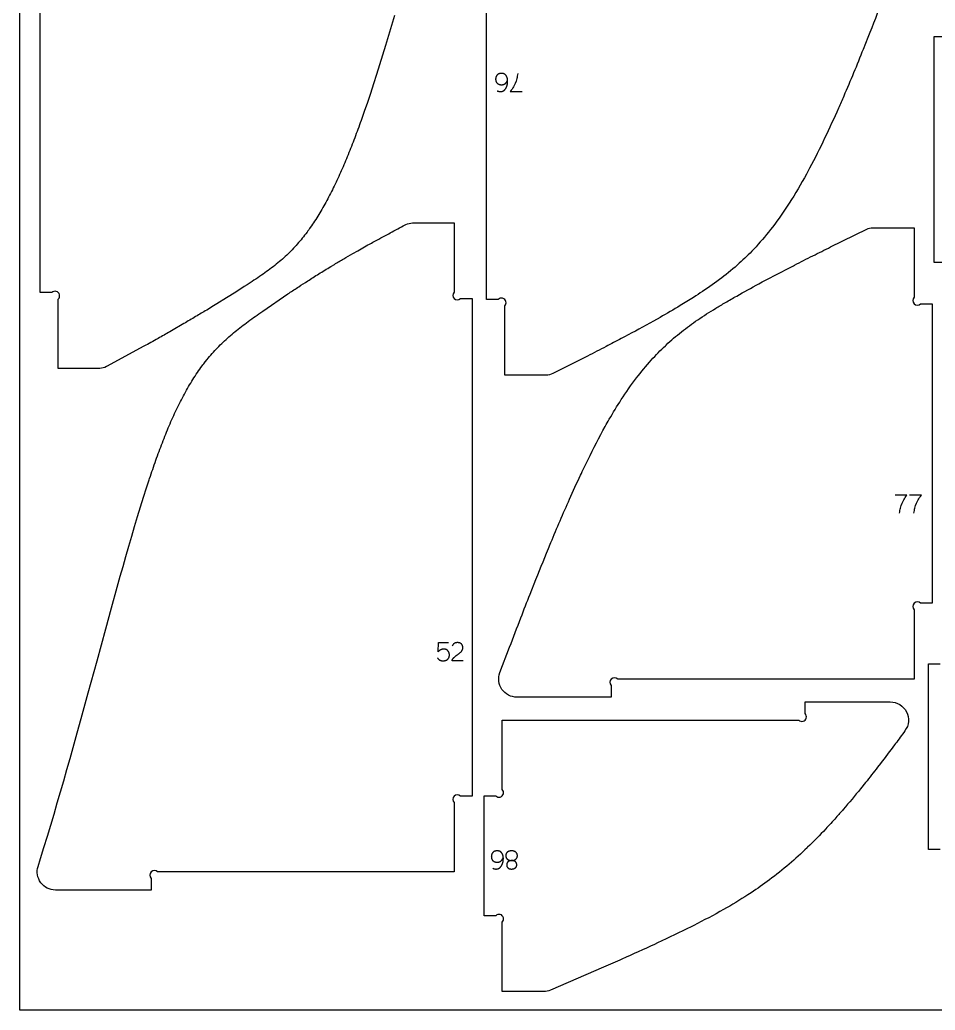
# Model space of a CAD drawing. Header units: millimetres. Extents: x 129 to 4060, y -1224 to 1216.
# Drawn here: x 1484 to 2089, y -1224 to -571 of the extents above; entities that cross this region are included whole.
import ezdxf

# ---------------------------------------------------------------- set-up
doc = ezdxf.new("R2010")
doc.units = ezdxf.units.MM
for name, color, linetype, true_color in [('cnc kesim', 7, 'Continuous', 0xff7300), ('Layer 01', 7, 'Continuous', 0x000000), ('çizim', 7, 'Continuous', 0x0500ff)]:
    doc.layers.add(name, color=color, linetype=linetype, true_color=true_color)

msp = doc.modelspace()

# ---------------------------------------------------------------- linework, layer by layer
at = {"layer": 'cnc kesim'}
for points in [[(1731.96, -567.96), (1729.97, -574.6), (1727.99, -581.17), (1726.01, -587.69), (1724.02, -594.16), (1722.03, -600.55), (1720.03, -606.88), (1718.02, -613.13), (1716, -619.31), (1713.97, -625.4), (1711.92, -631.39), (1711.23, -633.36), (1709.85, -637.28, -0.002457), (1707.75, -643.07, -0.002682), (1705.63, -648.75, -0.002933), (1703.47, -654.32, -0.003211), (1701.28, -659.78, -0.003521), (1699.06, -665.13, -0.003864), (1696.78, -670.36, -0.004242), (1694.46, -675.48, -0.004657), (1692.09, -680.48, -0.005113), (1689.65, -685.36, -0.005616), (1687.15, -690.12, -0.006169), (1684.57, -694.74, -0.006828), (1681.91, -699.24, -0.007598), (1679.16, -703.61, -0.00843), (1676.29, -707.84, -0.009363), (1674.15, -710.82), (1673.31, -711.94, -0.010106), (1670.18, -715.89, -0.010792), (1666.89, -719.71, -0.01126), (1663.43, -723.39, -0.011407), (1659.77, -726.94, -0.011125), (1655.9, -730.37, -0.010329), (1651.8, -733.7, -0.008972), (1647.44, -736.96, -0.00707), (1642.81, -740.21, -0.00605), (1637.88, -743.49), (1634.57, -745.64), (1632.63, -746.88), (1627.03, -750.45), (1621.05, -754.2), (1614.68, -758.15), (1612.46, -759.51), (1607.87, -762.3, -0.001827), (1600.6, -766.66, -0.002896), (1592.83, -771.24), (1584.55, -776.04, -0.001994), (1576.8, -780.45), (1575.74, -781.04, -0.002195), (1566.42, -786.25), (1541.71, -799.69, -0.127341), (1537.25, -800.84), (1509.88, -800.84), (1509.88, -755.08, 1), (1505.64, -750.84), (1497.88, -750.84), (1497.88, -443.51)], [(2054.37, -557.28, -0.002922), (2044.57, -582.39), (2041.42, -590.28, -0.006786), (2028.55, -621.21, -0.001856), (2025.07, -629.17, -0.006873), (2015.98, -648.95, -0.010973), (2006.03, -668.74), (2003.96, -672.57, -0.017877), (1992.56, -691.83, -0.020809), (1981.55, -707.52, -0.022496), (1970.67, -720.5), (1968.95, -722.33, -0.019646), (1959.6, -731.47, -0.021455), (1947.99, -741.1, -0.015711), (1935.29, -750.1, -0.005124), (1929.37, -753.94, -0.005827), (1920.6, -759.36, -0.006462), (1907.26, -767.16), (1902.94, -769.59, -0.005524), (1883.74, -780.03), (1881.66, -781.13, -0.001853), (1871.6, -786.39, -0.001791), (1859.29, -792.72), (1836.47, -804.27, -0.119589), (1832.11, -805.33), (1804.68, -805.33), (1804.68, -759.57, 1), (1800.44, -755.33), (1792.68, -755.33), (1792.68, -538.77)], [(2096.04, -730.87), (2088.28, -730.87), (2088.28, -581.88), (2096.04, -581.88, 1)], [(2092.31, -1118.26), (2084.55, -1118.26), (2084.55, -995.89), (2092.31, -995.89, 1)]]:
    msp.add_lwpolyline(points, format="xyb", dxfattribs=at)
for points in [[(1507.98, -1145.13, -0.238735), (1498.31, -1140.24, -0.238024), (1496.53, -1129.54), (1498.15, -1124.35), (1500.42, -1116.99), (1502.66, -1109.63), (1504.88, -1102.28), (1507.06, -1094.93), (1509.22, -1087.59), (1511.36, -1080.26), (1513.47, -1072.95), (1515.56, -1065.65), (1517.63, -1058.36), (1519.68, -1051.09), (1521.71, -1043.84), (1525.72, -1029.41), (1529.67, -1015.06), (1535.5, -993.74), (1541.25, -972.69), (1545.06, -958.82), (1548.85, -945.11), (1550.85, -937.96), (1552.65, -931.57), (1554.56, -924.87), (1556.47, -918.22), (1558.39, -911.62), (1560.31, -905.09), (1562.25, -898.62), (1564.21, -892.22), (1566.18, -885.89), (1568.18, -879.65), (1569.89, -874.42), (1570.19, -873.5, -0.002386), (1572.24, -867.45, -0.00269), (1574.32, -861.5, -0.003051), (1576.44, -855.64, -0.003477), (1578.61, -849.89, -0.00395), (1580.84, -844.24, -0.004472), (1583.13, -838.69, -0.005048), (1585.5, -833.26, -0.005677), (1587.95, -827.95, -0.006357), (1590.5, -822.77, -0.007079), (1593.14, -817.74, -0.007828), (1595.89, -812.86, -0.008579), (1598.76, -808.14, -0.009295), (1601.75, -803.6, -0.009927), (1604.86, -799.24, -0.010439), (1606.97, -796.49), (1608.11, -795.06, -0.010688), (1611.51, -791.06, -0.010686), (1615.05, -787.24, -0.010354), (1618.74, -783.57, -0.009672), (1622.6, -780.03, -0.008647), (1626.63, -776.59, -0.007324), (1630.85, -773.23, -0.005776), (1635.28, -769.88, -0.004222), (1639.93, -766.51, -0.002869), (1644.85, -763.05), (1661.5, -751.68, -0.002454), (1667.81, -747.5), (1668.67, -746.94, -0.002151), (1674.59, -743.1, -0.002872), (1681.89, -738.47, -0.00441), (1689.8, -733.6), (1692.18, -732.16, -0.002683), (1698.37, -728.48, -0.003828), (1704.32, -725.03), (1707.64, -723.14, -0.003462), (1716.63, -718.12), (1717.57, -717.61, -0.002784), (1728.07, -711.94), (1729.07, -711.4, -0.001074), (1738.95, -706.18), (1739.41, -705.94, -0.124542), (1743.87, -704.81), (1771.24, -704.81), (1771.24, -750.57, 1), (1775.48, -754.81), (1783.24, -754.81), (1783.24, -1083.13), (1775.48, -1083.13, 1), (1771.24, -1087.38), (1771.24, -1133.13), (1575.48, -1133.13, 1), (1571.24, -1137.38), (1571.24, -1145.13)], [(1812.76, -1017.83, -0.524536), (1801.54, -1001.59), (1807.93, -984.76, -0.001296), (1815.38, -965.36, -0.002535), (1821.46, -949.81), (1825.32, -940.08, -0.003731), (1834.74, -916.91), (1835.2, -915.8, -0.006604), (1847.54, -887.06, -0.00509), (1854.71, -871.4, -0.003408), (1859.7, -861.01, -0.012792), (1871.08, -839.13, -0.003456), (1873.74, -834.43, -0.012794), (1881.67, -821.46, -0.019342), (1891.71, -807.17, -0.02102), (1901.5, -795.37, -0.021446), (1910.83, -785.84), (1911.3, -785.4, -0.0207), (1921.41, -776.71, -0.017999), (1932.16, -768.82, -0.012394), (1944.04, -761.19, -0.004056), (1950.41, -757.39, -0.003764), (1957.92, -753.07, -0.005608), (1972.52, -745.01), (1974.77, -743.81, -0.004357), (1995.33, -733.05), (1996.04, -732.69, -0.001771), (2008.17, -726.54, -0.001228), (2019.92, -720.67), (2043.76, -708.94, -0.103915), (2047.67, -708.12), (2075.09, -708.12), (2075.09, -753.87, 1), (2079.34, -758.12), (2087.09, -758.12), (2087.09, -955.83), (2079.34, -955.83, 1), (2075.09, -960.07), (2075.09, -1005.83), (1879.34, -1005.83, 1), (1875.09, -1010.07), (1875.09, -1017.83)], [(1998.84, -1032.93, 1), (2003.08, -1028.69), (2003.08, -1020.93), (2059.32, -1020.93, -0.282127), (2070.03, -1027.5, -0.282704), (2069.02, -1040.01, -0.002348), (2062.79, -1048.46), (2062.13, -1049.35, -0.004762), (2052.86, -1061.6), (2050.98, -1064.03, -0.004089), (2042.98, -1074.19), (2039.71, -1078.24, -0.007889), (2028.28, -1091.87, -0.003679), (2023.47, -1097.35, -0.005569), (2016.65, -1104.81, -0.013811), (2004.75, -1116.91), (2004.43, -1117.22, -0.015159), (1992.48, -1128.05, -0.016502), (1979.51, -1138.39, -0.014174), (1967.35, -1146.91), (1965.34, -1148.23, -0.015397), (1949.16, -1158.01, -0.011546), (1929.5, -1168.47), (1927.77, -1169.34, -0.007106), (1905.66, -1180), (1903.62, -1180.95, -0.003853), (1882.14, -1190.68, -0.001533), (1870, -1196.02), (1834.9, -1211.12, -0.101766), (1830.47, -1212.04), (1803.08, -1212.04), (1803.08, -1166.28, 1), (1798.84, -1162.04), (1791.08, -1162.04), (1791.08, -1082.93), (1798.84, -1082.93, 1), (1803.08, -1078.69), (1803.08, -1032.93)]]:
    msp.add_lwpolyline(points, format="xyb", close=True, dxfattribs=at)
at = {"layer": 'Layer 01'}
msp.add_lwpolyline([(1484.46, 1215.6), (2704.46, 1215.6), (2704.46, -1224.4), (1484.46, -1224.4)], close=True, dxfattribs=at)
at = {"layer": 'çizim'}
for points in [[(1799.61, -617.56), (1799.75, -617.63), (1799.88, -617.7), (1800.02, -617.76), (1800.16, -617.82), (1800.29, -617.87), (1800.43, -617.92), (1800.57, -617.96), (1800.71, -618), (1800.85, -618.03), (1800.99, -618.06), (1801.13, -618.09), (1801.27, -618.11), (1801.41, -618.12), (1801.55, -618.14), (1801.7, -618.14), (1801.84, -618.15), (1801.97, -618.14), (1802.09, -618.14), (1802.22, -618.13), (1802.34, -618.12), (1802.46, -618.1), (1802.58, -618.09), (1802.69, -618.07), (1802.81, -618.04), (1802.92, -618.01), (1803.03, -617.98), (1803.14, -617.95), (1803.25, -617.91), (1803.36, -617.87), (1803.46, -617.83), (1803.57, -617.78), (1803.67, -617.73), (1803.77, -617.68), (1803.87, -617.62), (1803.97, -617.56), (1804.06, -617.5), (1804.16, -617.43), (1804.25, -617.36), (1804.34, -617.29), (1804.43, -617.21), (1804.52, -617.14), (1804.6, -617.05), (1804.68, -616.97), (1804.77, -616.88), (1804.85, -616.79), (1804.93, -616.69), (1805, -616.59), (1805.08, -616.49), (1805.23, -616.28), (1805.36, -616.07), (1805.5, -615.86), (1805.62, -615.65), (1805.73, -615.44), (1805.84, -615.22), (1805.94, -615), (1806.03, -614.78), (1806.12, -614.56), (1806.19, -614.34), (1806.26, -614.11), (1806.32, -613.89), (1806.37, -613.66), (1806.42, -613.43), (1806.46, -613.2), (1806.49, -612.97), (1806.58, -612.25), (1806.59, -612.14), (1806.61, -612.02), (1806.62, -611.89), (1806.63, -611.75), (1806.64, -611.45), (1806.64, -611.12), (1806.64, -610.88), (1806.63, -610.64), (1806.61, -610.4), (1806.58, -610.17), (1806.55, -609.95), (1806.51, -609.72), (1806.48, -609.61), (1806.46, -609.5), (1806.43, -609.39), (1806.4, -609.28), (1806.37, -609.18), (1806.34, -609.07), (1806.3, -608.96), (1806.27, -608.86), (1806.23, -608.75), (1806.19, -608.65), (1806.15, -608.55), (1806.11, -608.45), (1806.06, -608.35), (1806.01, -608.25), (1805.96, -608.15), (1805.91, -608.05), (1805.86, -607.95), (1805.8, -607.85), (1805.75, -607.76), (1805.69, -607.66), (1805.63, -607.57), (1805.57, -607.48), (1805.5, -607.39), (1805.43, -607.31), (1805.4, -607.27), (1805.36, -607.23), (1805.32, -607.19), (1805.29, -607.15), (1805.25, -607.11), (1805.21, -607.07), (1805.17, -607.03), (1805.13, -607), (1805.09, -606.96), (1805.05, -606.93), (1805.01, -606.9), (1804.97, -606.86), (1804.93, -606.83), (1804.89, -606.8), (1804.84, -606.77), (1804.8, -606.74), (1804.75, -606.71), (1804.71, -606.68), (1804.66, -606.65), (1804.62, -606.63), (1804.52, -606.57), (1804.42, -606.52), (1804.32, -606.48), (1804.22, -606.44), (1804.11, -606.4), (1804.01, -606.36), (1803.9, -606.32), (1803.79, -606.29), (1803.67, -606.27), (1803.55, -606.24), (1803.43, -606.22), (1803.31, -606.2), (1803.19, -606.18), (1803.06, -606.17), (1802.93, -606.16), (1802.8, -606.15), (1802.66, -606.15), (1802.53, -606.15), (1802.42, -606.15), (1802.31, -606.15), (1802.2, -606.15), (1802.1, -606.16), (1802, -606.17), (1801.9, -606.18), (1801.8, -606.2), (1801.7, -606.21), (1801.6, -606.23), (1801.5, -606.25), (1801.41, -606.27), (1801.31, -606.29), (1801.22, -606.32), (1801.13, -606.35), (1801.04, -606.37), (1800.96, -606.41), (1800.87, -606.44), (1800.78, -606.48), (1800.7, -606.51), (1800.62, -606.55), (1800.54, -606.6), (1800.46, -606.64), (1800.38, -606.69), (1800.3, -606.73), (1800.23, -606.78), (1800.15, -606.84), (1800.08, -606.89), (1800.01, -606.95), (1799.94, -607), (1799.87, -607.06), (1799.81, -607.13), (1799.74, -607.19), (1799.68, -607.26), (1799.61, -607.32), (1799.55, -607.39), (1799.5, -607.46), (1799.44, -607.53), (1799.39, -607.61), (1799.34, -607.68), (1799.29, -607.76), (1799.24, -607.83), (1799.19, -607.91), (1799.15, -607.99), (1799.11, -608.07), (1799.07, -608.15), (1799.03, -608.23), (1799, -608.32), (1798.96, -608.4), (1798.93, -608.49), (1798.9, -608.58), (1798.87, -608.67), (1798.85, -608.76), (1798.83, -608.85), (1798.8, -608.94), (1798.79, -609.04), (1798.77, -609.14), (1798.75, -609.23), (1798.74, -609.33), (1798.73, -609.43), (1798.72, -609.53), (1798.71, -609.64), (1798.71, -609.74), (1798.7, -609.84), (1798.7, -609.95), (1798.7, -610.06), (1798.71, -610.17), (1798.71, -610.27), (1798.72, -610.38), (1798.73, -610.48), (1798.74, -610.58), (1798.75, -610.68), (1798.77, -610.78), (1798.79, -610.87), (1798.81, -610.97), (1798.83, -611.06), (1798.85, -611.15), (1798.88, -611.24), (1798.91, -611.33), (1798.94, -611.42), (1798.97, -611.5), (1799, -611.59), (1799.04, -611.67), (1799.08, -611.75), (1799.12, -611.83), (1799.16, -611.91), (1799.21, -611.98), (1799.25, -612.06), (1799.3, -612.13), (1799.35, -612.2), (1799.4, -612.27), (1799.46, -612.34), (1799.52, -612.41), (1799.58, -612.47), (1799.64, -612.54), (1799.7, -612.6), (1799.77, -612.66), (1799.83, -612.72), (1799.9, -612.78), (1799.97, -612.83), (1800.04, -612.88), (1800.11, -612.94), (1800.19, -612.99), (1800.26, -613.03), (1800.34, -613.08), (1800.42, -613.12), (1800.49, -613.17), (1800.57, -613.21), (1800.65, -613.24), (1800.74, -613.28), (1800.82, -613.32), (1800.91, -613.35), (1800.99, -613.38), (1801.08, -613.41), (1801.17, -613.44), (1801.26, -613.46), (1801.35, -613.48), (1801.44, -613.51), (1801.54, -613.53), (1801.63, -613.54), (1801.73, -613.56), (1801.82, -613.57), (1801.92, -613.59), (1802.02, -613.6), (1802.12, -613.6), (1802.23, -613.61), (1802.33, -613.62), (1802.44, -613.62), (1802.54, -613.62), (1802.73, -613.62), (1802.92, -613.61), (1803.01, -613.6), (1803.1, -613.59), (1803.18, -613.58), (1803.27, -613.57), (1803.36, -613.56), (1803.44, -613.54), (1803.52, -613.53), (1803.61, -613.51), (1803.69, -613.49), (1803.77, -613.47), (1803.85, -613.45), (1803.93, -613.43), (1804, -613.4), (1804.08, -613.38), (1804.15, -613.35), (1804.23, -613.32), (1804.3, -613.29), (1804.37, -613.25), (1804.44, -613.22), (1804.51, -613.19), (1804.58, -613.15), (1804.64, -613.11), (1804.71, -613.07), (1804.77, -613.03), (1804.84, -612.99), (1804.9, -612.94), (1804.96, -612.9), (1805.02, -612.85), (1805.08, -612.8), (1805.14, -612.75), (1805.2, -612.7), (1805.25, -612.64), (1805.37, -612.53), (1805.48, -612.42), (1805.59, -612.3), (1805.69, -612.17), (1805.8, -612.04), (1805.9, -611.91), (1806, -611.76), (1806.09, -611.62), (1806.19, -611.46), (1806.28, -611.31), (1806.37, -611.14), (1806.46, -610.97), (1806.54, -610.8), (1806.62, -610.62)], [(1760.28, -991.92), (1760.36, -992.04), (1760.44, -992.15), (1760.53, -992.26), (1760.62, -992.37), (1760.71, -992.47), (1760.8, -992.57), (1760.9, -992.66), (1760.99, -992.75), (1761.09, -992.84), (1761.19, -992.92), (1761.29, -993), (1761.4, -993.08), (1761.5, -993.15), (1761.61, -993.22), (1761.72, -993.29), (1761.83, -993.35), (1761.94, -993.41), (1762.06, -993.46), (1762.18, -993.51), (1762.29, -993.56), (1762.41, -993.6), (1762.54, -993.64), (1762.66, -993.67), (1762.79, -993.71), (1762.91, -993.73), (1763.04, -993.76), (1763.17, -993.78), (1763.31, -993.79), (1763.44, -993.81), (1763.58, -993.82), (1763.72, -993.82), (1763.86, -993.82), (1764.02, -993.82), (1764.19, -993.82), (1764.35, -993.81), (1764.51, -993.8), (1764.66, -993.78), (1764.81, -993.76), (1764.96, -993.74), (1765.11, -993.72), (1765.26, -993.69), (1765.4, -993.66), (1765.54, -993.63), (1765.68, -993.59), (1765.81, -993.55), (1765.94, -993.5), (1766.07, -993.45), (1766.2, -993.4), (1766.26, -993.38), (1766.32, -993.35), (1766.38, -993.32), (1766.44, -993.29), (1766.5, -993.25), (1766.56, -993.22), (1766.62, -993.18), (1766.68, -993.14), (1766.73, -993.1), (1766.79, -993.06), (1766.84, -993.01), (1766.9, -992.97), (1766.95, -992.92), (1767, -992.87), (1767.05, -992.82), (1767.1, -992.77), (1767.15, -992.71), (1767.2, -992.66), (1767.25, -992.6), (1767.3, -992.54), (1767.35, -992.48), (1767.39, -992.42), (1767.44, -992.35), (1767.49, -992.29), (1767.53, -992.22), (1767.57, -992.15), (1767.62, -992.08), (1767.66, -992.01), (1767.74, -991.86), (1767.82, -991.7), (1767.86, -991.6), (1767.91, -991.5), (1767.95, -991.4), (1767.98, -991.31), (1768.02, -991.21), (1768.05, -991.11), (1768.08, -991.01), (1768.1, -990.92), (1768.12, -990.82), (1768.14, -990.73), (1768.16, -990.63), (1768.17, -990.53), (1768.18, -990.44), (1768.19, -990.34), (1768.19, -990.25), (1768.2, -990.16), (1768.19, -990.05), (1768.19, -989.94), (1768.19, -989.84), (1768.18, -989.74), (1768.17, -989.63), (1768.16, -989.53), (1768.15, -989.43), (1768.14, -989.33), (1768.12, -989.23), (1768.1, -989.14), (1768.08, -989.04), (1768.06, -988.95), (1768.04, -988.85), (1768.01, -988.76), (1767.98, -988.67), (1767.96, -988.58), (1767.92, -988.49), (1767.89, -988.4), (1767.86, -988.31), (1767.82, -988.23), (1767.78, -988.14), (1767.74, -988.06), (1767.7, -987.97), (1767.66, -987.89), (1767.61, -987.81), (1767.56, -987.73), (1767.51, -987.65), (1767.46, -987.58), (1767.41, -987.5), (1767.35, -987.42), (1767.29, -987.35), (1767.24, -987.28), (1767.17, -987.2), (1767.11, -987.13), (1767.05, -987.07), (1766.98, -987), (1766.91, -986.94), (1766.84, -986.88), (1766.77, -986.82), (1766.7, -986.77), (1766.63, -986.71), (1766.55, -986.66), (1766.47, -986.61), (1766.39, -986.57), (1766.31, -986.52), (1766.23, -986.48), (1766.15, -986.44), (1766.06, -986.4), (1765.97, -986.37), (1765.88, -986.33), (1765.79, -986.3), (1765.7, -986.27), (1765.61, -986.25), (1765.51, -986.22), (1765.41, -986.2), (1765.31, -986.18), (1765.21, -986.17), (1765.11, -986.15), (1765, -986.14), (1764.9, -986.13), (1764.79, -986.12), (1764.68, -986.11), (1764.57, -986.11), (1764.46, -986.11), (1764.32, -986.11), (1764.18, -986.12), (1764.04, -986.13), (1763.91, -986.14), (1763.78, -986.15), (1763.65, -986.17), (1763.52, -986.2), (1763.39, -986.22), (1763.27, -986.25), (1763.14, -986.29), (1763.02, -986.32), (1762.91, -986.37), (1762.79, -986.41), (1762.67, -986.46), (1762.56, -986.51), (1762.45, -986.56), (1762.34, -986.62), (1762.23, -986.68), (1762.13, -986.75), (1762.02, -986.81), (1761.91, -986.88), (1761.8, -986.96), (1761.7, -987.03), (1761.59, -987.11), (1761.48, -987.19), (1761.38, -987.28), (1761.27, -987.36), (1761.17, -987.45), (1760.96, -987.64), (1760.76, -987.84), (1761.05, -981.82), (1767.53, -981.82)], [(1777.23, -993.81), (1769.91, -993.79), (1769.97, -993.61), (1770, -993.52), (1770.03, -993.43), (1770.07, -993.34), (1770.1, -993.25), (1770.14, -993.17), (1770.18, -993.08), (1770.22, -993), (1770.26, -992.92), (1770.3, -992.83), (1770.35, -992.75), (1770.39, -992.67), (1770.44, -992.59), (1770.49, -992.51), (1770.54, -992.44), (1770.59, -992.36), (1770.64, -992.29), (1770.7, -992.21), (1770.75, -992.14), (1770.81, -992.07), (1770.87, -991.99), (1770.93, -991.92), (1770.99, -991.85), (1771.05, -991.78), (1771.11, -991.72), (1771.18, -991.65), (1771.25, -991.58), (1771.32, -991.52), (1771.39, -991.45), (1771.53, -991.33), (1772.72, -990.37), (1773.32, -989.9), (1773.93, -989.45), (1774.23, -989.23), (1774.52, -989), (1774.81, -988.77), (1775.08, -988.54), (1775.35, -988.3), (1775.61, -988.06), (1775.86, -987.81), (1776.1, -987.57), (1776.16, -987.5), (1776.21, -987.44), (1776.27, -987.38), (1776.32, -987.31), (1776.37, -987.24), (1776.42, -987.18), (1776.47, -987.11), (1776.51, -987.04), (1776.55, -986.97), (1776.6, -986.9), (1776.63, -986.83), (1776.67, -986.76), (1776.71, -986.68), (1776.74, -986.61), (1776.77, -986.53), (1776.81, -986.46), (1776.83, -986.38), (1776.86, -986.3), (1776.89, -986.22), (1776.91, -986.14), (1776.93, -986.06), (1776.95, -985.98), (1776.97, -985.9), (1776.98, -985.82), (1777, -985.73), (1777.01, -985.65), (1777.02, -985.56), (1777.03, -985.47), (1777.03, -985.38), (1777.04, -985.3), (1777.04, -985.21), (1777.04, -985.12), (1777.04, -985.02), (1777.04, -984.92), (1777.03, -984.82), (1777.03, -984.72), (1777.02, -984.63), (1777.01, -984.54), (1776.99, -984.45), (1776.98, -984.36), (1776.96, -984.27), (1776.94, -984.18), (1776.92, -984.1), (1776.9, -984.02), (1776.87, -983.93), (1776.85, -983.85), (1776.82, -983.77), (1776.79, -983.7), (1776.76, -983.62), (1776.72, -983.55), (1776.68, -983.47), (1776.65, -983.4), (1776.61, -983.33), (1776.56, -983.26), (1776.52, -983.2), (1776.47, -983.13), (1776.42, -983.07), (1776.37, -983.01), (1776.32, -982.95), (1776.27, -982.89), (1776.21, -982.83), (1776.15, -982.77), (1776.09, -982.72), (1776.03, -982.66), (1775.97, -982.61), (1775.9, -982.56), (1775.84, -982.51), (1775.77, -982.47), (1775.7, -982.42), (1775.63, -982.38), (1775.56, -982.34), (1775.49, -982.3), (1775.42, -982.26), (1775.35, -982.22), (1775.27, -982.19), (1775.2, -982.15), (1775.12, -982.12), (1775.04, -982.09), (1774.96, -982.06), (1774.89, -982.03), (1774.8, -982.01), (1774.72, -981.98), (1774.64, -981.96), (1774.56, -981.94), (1774.47, -981.92), (1774.39, -981.91), (1774.3, -981.89), (1774.21, -981.88), (1774.12, -981.86), (1774.04, -981.85), (1773.94, -981.84), (1773.85, -981.84), (1773.76, -981.83), (1773.67, -981.83), (1773.48, -981.82), (1773.33, -981.83), (1773.18, -981.83), (1773.04, -981.84), (1772.9, -981.86), (1772.77, -981.87), (1772.63, -981.9), (1772.5, -981.92), (1772.38, -981.95), (1772.25, -981.99), (1772.19, -982), (1772.13, -982.02), (1772.07, -982.04), (1772.01, -982.07), (1771.95, -982.09), (1771.89, -982.11), (1771.83, -982.14), (1771.77, -982.16), (1771.72, -982.19), (1771.66, -982.21), (1771.61, -982.24), (1771.55, -982.27), (1771.5, -982.3), (1771.44, -982.33), (1771.39, -982.37), (1771.34, -982.4), (1771.29, -982.43), (1771.24, -982.47), (1771.19, -982.51), (1771.14, -982.54), (1771.09, -982.58), (1771.04, -982.62), (1770.99, -982.66), (1770.95, -982.7), (1770.9, -982.74), (1770.85, -982.79), (1770.81, -982.83), (1770.77, -982.88), (1770.72, -982.92), (1770.68, -982.97), (1770.64, -983.02), (1770.59, -983.07), (1770.51, -983.17), (1770.43, -983.28), (1770.36, -983.39), (1770.29, -983.5), (1770.21, -983.62), (1770.15, -983.74), (1770.08, -983.86)], [(1796.76, -1130.65), (1796.9, -1130.72), (1797.03, -1130.79), (1797.17, -1130.85), (1797.31, -1130.91), (1797.44, -1130.96), (1797.58, -1131.01), (1797.72, -1131.05), (1797.86, -1131.09), (1798, -1131.13), (1798.14, -1131.15), (1798.28, -1131.18), (1798.42, -1131.2), (1798.56, -1131.22), (1798.71, -1131.23), (1798.85, -1131.23), (1798.99, -1131.24), (1799.12, -1131.24), (1799.24, -1131.23), (1799.37, -1131.22), (1799.49, -1131.21), (1799.61, -1131.2), (1799.73, -1131.18), (1799.84, -1131.16), (1799.96, -1131.13), (1800.07, -1131.11), (1800.18, -1131.08), (1800.3, -1131.04), (1800.4, -1131), (1800.51, -1130.96), (1800.62, -1130.92), (1800.72, -1130.87), (1800.82, -1130.82), (1800.92, -1130.77), (1801.02, -1130.71), (1801.12, -1130.65), (1801.21, -1130.59), (1801.31, -1130.52), (1801.4, -1130.45), (1801.49, -1130.38), (1801.58, -1130.31), (1801.67, -1130.23), (1801.75, -1130.14), (1801.84, -1130.06), (1801.92, -1129.97), (1802, -1129.88), (1802.08, -1129.78), (1802.16, -1129.68), (1802.23, -1129.58), (1802.38, -1129.37), (1802.52, -1129.17), (1802.65, -1128.95), (1802.77, -1128.74), (1802.88, -1128.53), (1802.99, -1128.31), (1803.09, -1128.09), (1803.18, -1127.87), (1803.27, -1127.65), (1803.34, -1127.43), (1803.41, -1127.21), (1803.47, -1126.98), (1803.53, -1126.75), (1803.57, -1126.52), (1803.61, -1126.29), (1803.64, -1126.06), (1803.73, -1125.34), (1803.75, -1125.23), (1803.76, -1125.11), (1803.77, -1124.98), (1803.78, -1124.84), (1803.79, -1124.54), (1803.79, -1124.21), (1803.79, -1123.97), (1803.78, -1123.73), (1803.76, -1123.5), (1803.73, -1123.27), (1803.7, -1123.04), (1803.66, -1122.81), (1803.63, -1122.7), (1803.61, -1122.59), (1803.58, -1122.48), (1803.55, -1122.38), (1803.52, -1122.27), (1803.49, -1122.16), (1803.46, -1122.06), (1803.42, -1121.95), (1803.38, -1121.85), (1803.34, -1121.74), (1803.3, -1121.64), (1803.26, -1121.54), (1803.21, -1121.44), (1803.16, -1121.34), (1803.11, -1121.24), (1803.06, -1121.14), (1803.01, -1121.04), (1802.96, -1120.95), (1802.9, -1120.85), (1802.84, -1120.75), (1802.78, -1120.66), (1802.72, -1120.57), (1802.65, -1120.48), (1802.58, -1120.4), (1802.55, -1120.36), (1802.51, -1120.32), (1802.48, -1120.28), (1802.44, -1120.24), (1802.4, -1120.2), (1802.36, -1120.16), (1802.33, -1120.13), (1802.29, -1120.09), (1802.25, -1120.05), (1802.21, -1120.02), (1802.16, -1119.99), (1802.12, -1119.95), (1802.08, -1119.92), (1802.04, -1119.89), (1801.99, -1119.86), (1801.95, -1119.83), (1801.9, -1119.8), (1801.86, -1119.77), (1801.81, -1119.74), (1801.77, -1119.72), (1801.67, -1119.66), (1801.57, -1119.62), (1801.47, -1119.57), (1801.37, -1119.53), (1801.27, -1119.49), (1801.16, -1119.45), (1801.05, -1119.42), (1800.94, -1119.38), (1800.82, -1119.36), (1800.7, -1119.33), (1800.58, -1119.31), (1800.46, -1119.29), (1800.34, -1119.27), (1800.21, -1119.26), (1800.08, -1119.25), (1799.95, -1119.24), (1799.81, -1119.24), (1799.68, -1119.24), (1799.57, -1119.24), (1799.46, -1119.24), (1799.36, -1119.25), (1799.25, -1119.25), (1799.15, -1119.26), (1799.05, -1119.27), (1798.95, -1119.29), (1798.85, -1119.3), (1798.75, -1119.32), (1798.65, -1119.34), (1798.56, -1119.36), (1798.47, -1119.38), (1798.37, -1119.41), (1798.28, -1119.44), (1798.19, -1119.47), (1798.11, -1119.5), (1798.02, -1119.53), (1797.94, -1119.57), (1797.85, -1119.61), (1797.77, -1119.65), (1797.69, -1119.69), (1797.61, -1119.73), (1797.53, -1119.78), (1797.45, -1119.82), (1797.38, -1119.87), (1797.31, -1119.93), (1797.23, -1119.98), (1797.16, -1120.04), (1797.09, -1120.1), (1797.02, -1120.16), (1796.96, -1120.22), (1796.89, -1120.28), (1796.83, -1120.35), (1796.77, -1120.42), (1796.71, -1120.48), (1796.65, -1120.55), (1796.59, -1120.63), (1796.54, -1120.7), (1796.49, -1120.77), (1796.44, -1120.85), (1796.39, -1120.92), (1796.34, -1121), (1796.3, -1121.08), (1796.26, -1121.16), (1796.22, -1121.24), (1796.18, -1121.33), (1796.15, -1121.41), (1796.11, -1121.5), (1796.08, -1121.58), (1796.05, -1121.67), (1796.03, -1121.76), (1796, -1121.85), (1795.98, -1121.94), (1795.96, -1122.04), (1795.94, -1122.13), (1795.92, -1122.23), (1795.9, -1122.32), (1795.89, -1122.42), (1795.88, -1122.52), (1795.87, -1122.62), (1795.86, -1122.73), (1795.86, -1122.83), (1795.86, -1122.94), (1795.85, -1123.04), (1795.86, -1123.15), (1795.86, -1123.26), (1795.86, -1123.36), (1795.87, -1123.47), (1795.88, -1123.57), (1795.89, -1123.67), (1795.91, -1123.77), (1795.92, -1123.87), (1795.94, -1123.96), (1795.96, -1124.06), (1795.98, -1124.15), (1796, -1124.24), (1796.03, -1124.33), (1796.06, -1124.42), (1796.09, -1124.51), (1796.12, -1124.59), (1796.15, -1124.68), (1796.19, -1124.76), (1796.23, -1124.84), (1796.27, -1124.92), (1796.31, -1125), (1796.36, -1125.07), (1796.4, -1125.15), (1796.45, -1125.22), (1796.5, -1125.29), (1796.56, -1125.36), (1796.61, -1125.43), (1796.67, -1125.5), (1796.73, -1125.56), (1796.79, -1125.63), (1796.85, -1125.69), (1796.92, -1125.75), (1796.98, -1125.81), (1797.05, -1125.87), (1797.12, -1125.92), (1797.19, -1125.98), (1797.27, -1126.03), (1797.34, -1126.08), (1797.41, -1126.13), (1797.49, -1126.17), (1797.57, -1126.22), (1797.65, -1126.26), (1797.73, -1126.3), (1797.81, -1126.34), (1797.89, -1126.37), (1797.97, -1126.41), (1798.06, -1126.44), (1798.14, -1126.47), (1798.23, -1126.5), (1798.32, -1126.53), (1798.41, -1126.55), (1798.5, -1126.58), (1798.59, -1126.6), (1798.69, -1126.62), (1798.78, -1126.64), (1798.88, -1126.65), (1798.98, -1126.67), (1799.07, -1126.68), (1799.17, -1126.69), (1799.28, -1126.7), (1799.38, -1126.7), (1799.48, -1126.71), (1799.59, -1126.71), (1799.69, -1126.71), (1799.88, -1126.71), (1800.07, -1126.7), (1800.16, -1126.69), (1800.25, -1126.68), (1800.33, -1126.67), (1800.42, -1126.66), (1800.51, -1126.65), (1800.59, -1126.64), (1800.68, -1126.62), (1800.76, -1126.6), (1800.84, -1126.58), (1800.92, -1126.56), (1801, -1126.54), (1801.08, -1126.52), (1801.15, -1126.49), (1801.23, -1126.47), (1801.3, -1126.44), (1801.38, -1126.41), (1801.45, -1126.38), (1801.52, -1126.35), (1801.59, -1126.31), (1801.66, -1126.28), (1801.73, -1126.24), (1801.79, -1126.2), (1801.86, -1126.16), (1801.92, -1126.12), (1801.99, -1126.08), (1802.05, -1126.03), (1802.11, -1125.99), (1802.17, -1125.94), (1802.23, -1125.89), (1802.29, -1125.84), (1802.35, -1125.79), (1802.4, -1125.74), (1802.52, -1125.63), (1802.63, -1125.51), (1802.74, -1125.39), (1802.84, -1125.26), (1802.95, -1125.13), (1803.05, -1125), (1803.15, -1124.85), (1803.24, -1124.71), (1803.34, -1124.55), (1803.43, -1124.4), (1803.52, -1124.23), (1803.61, -1124.06), (1803.69, -1123.89), (1803.77, -1123.71)]]:
    msp.add_lwpolyline(points, dxfattribs=at)
for points in [[(1813.29, -606.15, -0.024846), (1812.67, -609.61), (1812.18, -611.2), (1811.54, -612.87), (1810.93, -614.17, -0.047754), (1809.06, -617.22), (1808.35, -618.15), (1816.19, -618.15)], [(2065.4, -896.44, -0.024846), (2066.01, -892.98), (2066.51, -891.39), (2067.14, -889.72), (2067.76, -888.42, -0.047754), (2069.63, -885.37), (2070.33, -884.44), (2062.5, -884.44)], [(2074.94, -896.44, -0.024846), (2075.56, -892.98), (2076.06, -891.39), (2076.69, -889.72), (2077.31, -888.42, -0.047754), (2079.18, -885.37), (2079.88, -884.44), (2072.05, -884.44)]]:
    msp.add_lwpolyline(points, format="xyb", dxfattribs=at)
for points in [[(1809.24, -1125.63), (1807.51, -1125.63), (1806.46, -1124.75), (1805.4, -1123.87), (1805.4, -1122.43), (1805.4, -1120.97), (1806.46, -1120.1), (1807.51, -1119.24), (1809.24, -1119.24), (1810.96, -1119.24), (1812.01, -1120.1), (1813.07, -1120.97), (1813.07, -1122.43), (1813.07, -1123.87), (1812.01, -1124.75), (1810.96, -1125.63), (1809.24, -1125.63)], [(1809.19, -1131.24), (1807.85, -1131.24), (1806.93, -1130.57), (1806, -1129.9), (1806, -1128.53), (1806, -1127.07), (1807.03, -1126.37), (1808.06, -1125.67), (1809.35, -1125.67), (1810.58, -1125.67), (1811.62, -1126.32), (1812.65, -1126.97), (1812.65, -1128.43), (1812.65, -1129.88), (1811.6, -1130.56), (1810.55, -1131.24), (1809.19, -1131.24)]]:
    msp.add_open_spline(points, degree=2, knots=[0, 0, 0, 1, 1, 2, 2, 3, 3, 4, 4, 5, 5, 6, 6, 7, 7, 8, 8, 8], dxfattribs=at)

doc.saveas('drawing.dxf')
